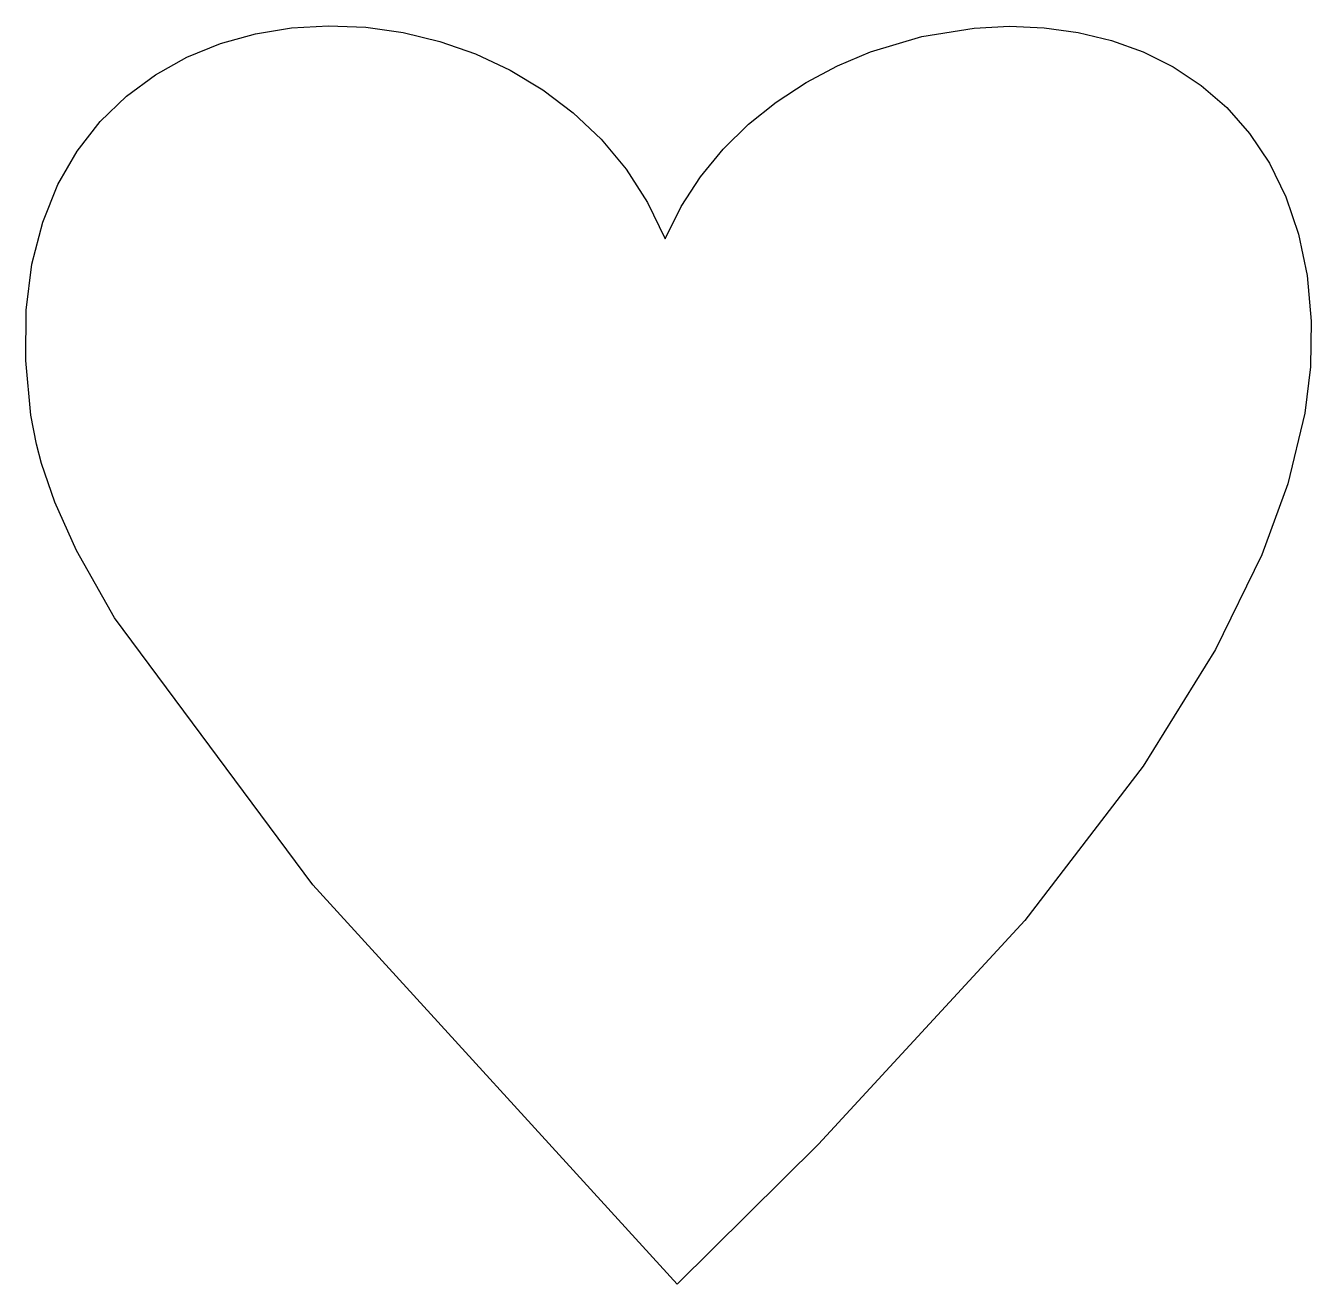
# Model space of a CAD drawing. Extents: x 0.06 to 1.66, y 0.13 to 1.7.
import ezdxf

# ---------------------------------------------------------------- set-up
doc = ezdxf.new("R2010")
doc.units = 0
doc.layers.add('CARD_HEART', color=7, linetype='CONTINUOUS')

msp = doc.modelspace()

# ---------------------------------------------------------------- linework, layer by layer
at = {"layer": 'CARD_HEART'}
msp.add_polyline3d([(0.8686, 0.1343, 5.3717), (0.4166, 0.63, 5.3717), (0.1702, 0.9616, 5.3717), (0.1231, 1.0453, 5.3717), (0.0962, 1.1053, 5.3717), (0.0798, 1.1533, 5.3717), (0.0735, 1.1773, 5.3717), (0.0666, 1.2133, 5.3717), (0.0601, 1.281, 5.3717), (0.0607, 1.3435, 5.3717), (0.0679, 1.4006, 5.3717), (0.0812, 1.4526, 5.3717), (0.1, 1.4993, 5.3717), (0.124, 1.541, 5.3717), (0.1525, 1.5776, 5.3717), (0.1851, 1.6092, 5.3717), (0.2211, 1.6358, 5.3717), (0.2602, 1.6576, 5.3717), (0.3017, 1.6745, 5.3717), (0.3452, 1.6866, 5.3717), (0.3902, 1.6939, 5.3717), (0.4361, 1.6966, 5.3717), (0.4824, 1.6946, 5.3717), (0.5285, 1.6881, 5.3717), (0.5741, 1.677, 5.3717), (0.6185, 1.6615, 5.3717), (0.6613, 1.6415, 5.3717), (0.7019, 1.6172, 5.3717), (0.7398, 1.5885, 5.3717), (0.7744, 1.5557, 5.3717), (0.8054, 1.5186, 5.3717), (0.8321, 1.4773, 5.3717), (0.854, 1.432, 5.3717), (0.8738, 1.4721, 5.3717), (0.8979, 1.5092, 5.3717), (0.9259, 1.5433, 5.3717), (0.9573, 1.5742, 5.3717), (0.9917, 1.6018, 5.3717), (1.0287, 1.626, 5.3717), (1.0679, 1.6468, 5.3717), (1.1088, 1.664, 5.3717), (1.1724, 1.6831, 5.3717), (1.2376, 1.6937, 5.3717), (1.2811, 1.6959, 5.3717), (1.3243, 1.6941, 5.3717), (1.3666, 1.6883, 5.3717), (1.4077, 1.6783, 5.3717), (1.4471, 1.664, 5.3717), (1.4844, 1.6454, 5.3717), (1.5191, 1.6224, 5.3717), (1.551, 1.5949, 5.3717), (1.5794, 1.5628, 5.3717), (1.604, 1.5259, 5.3717), (1.6244, 1.4843, 5.3717), (1.6401, 1.4378, 5.3717), (1.6508, 1.3864, 5.3717), (1.6559, 1.3299, 5.3717), (1.6549, 1.2731, 5.3717), (1.6477, 1.2155, 5.3717), (1.6267, 1.1279, 5.3717), (1.5945, 1.0397, 5.3717), (1.5371, 0.9221, 5.3717), (1.4471, 0.7776, 5.3717), (1.3002, 0.5858, 5.3717), (1.0441, 0.3084, 5.3717)], close=True, dxfattribs=at)

doc.saveas('drawing.dxf')
